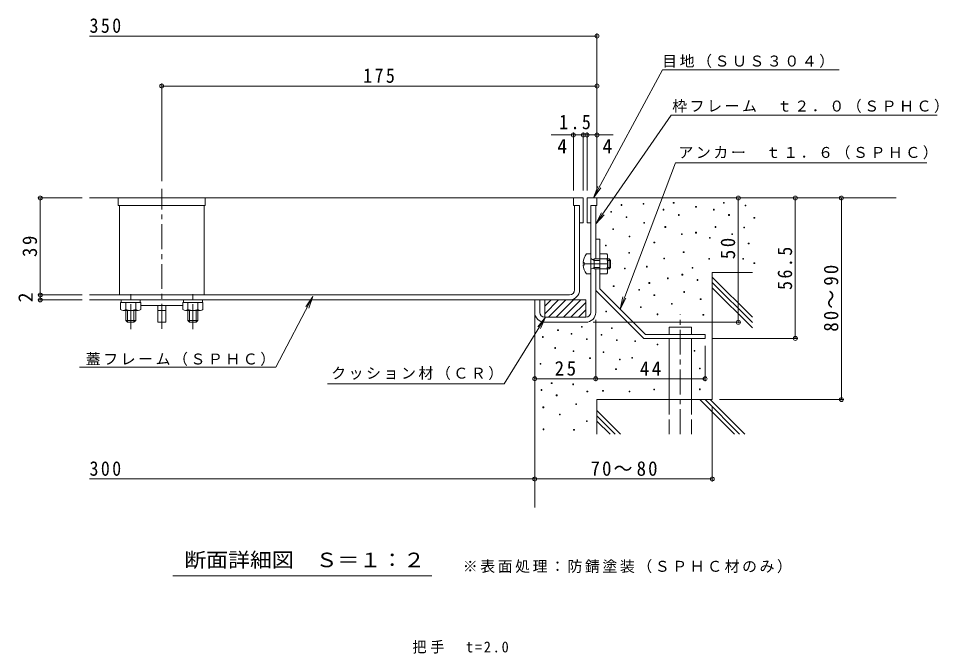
# Model space of a CAD drawing. Units: millimetres at full size; details may follow other scales. Extents: x -329 to 360, y -273 to 238.
# Drawn here: x -10.4 to 359.6, y -17.8 to 237.8 of the extents above; entities that cross this region are included whole.
import ezdxf
from ezdxf.enums import TextEntityAlignment as Align

# ---------------------------------------------------------------- set-up
doc = ezdxf.new("R2010")
doc.units = ezdxf.units.MM
doc.header["$LTSCALE"] = 2
doc.header["$PDMODE"] = 32
doc.header["$PDSIZE"] = 1.6
doc.linetypes.add('CHAIN1', pattern=[8, 5, -1, 1, -1])
doc.linetypes.add('DASHED3', pattern=[4, 3, -1])
for name, color, linetype, lineweight in [('D-1_ピット', 2, 'Continuous', 9), ('D-2_蓋', 3, 'Continuous', 9), ('D-3_受枠', 4, 'Continuous', 9), ('D-4_寸法', 7, 'Continuous', 9), ('D-5_仕様文', 7, 'Continuous', 9), ('D-6_躯体', 6, 'Continuous', 5), ('D-A', 2, 'Continuous', 9)]:
    doc.layers.add(name, color=color, linetype=linetype, lineweight=lineweight)
doc.styles.add('ＭＳ ゴシック', font='')
doc.styles.get('ＭＳ ゴシック').set_extended_font_data('MS Gothic')

msp = doc.modelspace()

# ---------------------------------------------------------------- linework, layer by layer
at = {"layer": 'D-1_ピット'}
for p, q in [((218.254, 165.514), (218.254, 155.514)), ((218.254, 165.514), (222.254, 165.514)), ((222.254, 165.514), (222.254, 162.514)), ((219.754, 162.514), (222.254, 162.514)), ((219.754, 162.514), (219.754, 119.514)), ((221.754, 162.514), (221.754, 141.014)), ((218.254, 155.514), (219.754, 155.514)), ((221.754, 149.014), (223.354, 149.014)), ((223.354, 149.014), (223.354, 129.014)), ((218.03, 143.014), (219.754, 143.014)), ((221.154, 140.414), (219.851, 141.193)), ((221.154, 141.014), (220.643, 140.72)), ((221.154, 141.014), (223.354, 141.014)), ((226.179, 143.064), (223.354, 143.064)), ((226.179, 141.044), (223.354, 141.044)), ((226.554, 142.054), (226.554, 135.975)), ((226.554, 141.014), (227.154, 141.014)), ((227.154, 137.014), (227.154, 141.014)), ((227.754, 140.414), (227.154, 141.014)), ((216.673, 139.514), (217.074, 139.514)), ((216.673, 138.514), (217.074, 138.514)), ((217.074, 138.514), (217.074, 139.514)), ((221.154, 137.614), (219.851, 136.836)), ((221.154, 140.414), (223.354, 140.414)), ((221.154, 137.614), (223.354, 137.614)), ((221.154, 137.014), (223.354, 137.014)), ((221.754, 137.014), (221.754, 119.514)), ((226.179, 136.985), (223.354, 136.985)), ((226.554, 140.414), (227.754, 140.414)), ((226.554, 137.614), (227.754, 137.614)), ((226.554, 137.014), (227.154, 137.014)), ((227.754, 137.614), (227.154, 137.014)), ((227.754, 140.414), (227.754, 137.614)), ((219.754, 135.014), (218.03, 135.014)), ((226.179, 134.964), (223.354, 134.964)), ((221.754, 128.352), (241.091, 109.014)), ((223.354, 129.014), (241.754, 110.614)), ((197.254, 119.514), (197.254, 124.514)), ((199.254, 119.514), (199.254, 124.514)), ((201.254, 117.514), (217.754, 117.514)), ((201.254, 115.514), (217.754, 115.514)), ((241.091, 109.014), (265.754, 109.014)), ((241.754, 110.614), (265.754, 110.614)), ((265.754, 110.614), (265.754, 109.014))]:
    msp.add_line(p, q, dxfattribs=at)
at = {"layer": 'D-1_ピット', "linetype": 'CHAIN1'}
msp.add_line((216.587, 139.014), (228.669, 139.014), dxfattribs=at)
at = {"layer": 'D-1_ピット'}
msp.add_lwpolyline([(221.154, 141.014), (221.154, 137.014), (220.643, 137.309)], dxfattribs=at)
for centre, radius, start, end in [((223.154, 139.014), 6.5, 142.02013, 175.58826), ((219.954, 141.364), 0.2, 180, 239.14018), ((225.006, 142.054), 1.548, 319.24529, 40.75453), ((220.88, 139.014), 5.674, 339.04448, 20.95552), ((223.154, 139.014), 6.5, 184.41174, 217.97987), ((225.006, 135.975), 1.548, 319.24486, 40.75514), ((219.954, 136.664), 0.2, 120.85982, 180), ((201.254, 119.514), 4, 180, 270), ((201.254, 119.514), 2, 180, 270), ((217.754, 119.514), 2, 270, 0), ((217.754, 119.514), 4, 270, 0)]:
    msp.add_arc(centre, radius, start, end, dxfattribs=at)
at = {"layer": 'D-2_蓋', "linetype": 'CHAIN1'}
for p, q in [((47.254, 112.939), (47.254, 169.222)), ((34.754, 112.765), (34.754, 128.424)), ((59.754, 112.765), (59.754, 128.424))]:
    msp.add_line(p, q, dxfattribs=at)
at = {"layer": 'D-2_蓋'}
for p, q in [((216.754, 165.514), (18.182, 165.514)), ((29.754, 162.513), (29.754, 165.513)), ((64.754, 162.513), (64.754, 165.513)), ((212.754, 165.514), (212.754, 162.514)), ((216.754, 165.514), (216.754, 155.514)), ((29.754, 162.513), (64.754, 162.513)), ((30.254, 126.513), (30.254, 162.513)), ((64.254, 126.513), (64.254, 162.513)), ((215.254, 162.514), (212.754, 162.514)), ((213.254, 162.514), (213.254, 128.514)), ((215.254, 162.514), (215.254, 128.514)), ((216.754, 155.514), (215.254, 155.514)), ((211.254, 126.514), (18.182, 126.514)), ((211.254, 124.514), (18.182, 124.514)), ((30.754, 123.513), (38.754, 123.513)), ((30.954, 123.513), (30.954, 124.513)), ((38.554, 123.513), (38.554, 124.513)), ((38.804, 122.313), (55.704, 122.313)), ((45.654, 115.513), (45.654, 122.313)), ((48.854, 115.513), (48.854, 122.313)), ((55.754, 123.513), (63.754, 123.513)), ((55.954, 123.513), (55.954, 124.513)), ((63.554, 123.513), (63.554, 124.513)), ((32.754, 116.214), (32.754, 120.313)), ((33.454, 115.514), (33.454, 120.313)), ((36.054, 115.514), (36.054, 120.313)), ((36.754, 116.214), (36.754, 120.313)), ((45.654, 120.313), (48.854, 120.313)), ((57.754, 116.214), (57.754, 120.313)), ((58.454, 115.514), (58.454, 120.313)), ((61.054, 115.514), (61.054, 120.313)), ((61.754, 116.214), (61.754, 120.313)), ((36.754, 116.214), (32.754, 116.214)), ((32.754, 116.214), (33.454, 115.514)), ((36.054, 115.514), (33.454, 115.514)), ((36.754, 116.214), (36.054, 115.514)), ((45.654, 115.513), (48.854, 115.513)), ((61.754, 116.214), (57.754, 116.214)), ((57.754, 116.214), (58.454, 115.514)), ((61.054, 115.514), (58.454, 115.514)), ((61.754, 116.214), (61.054, 115.514))]:
    msp.add_line(p, q, dxfattribs=at)
at = {"layer": 'D-2_蓋', "color": 7}
for points in [[(231.928, 162.531), (231.928, 162.831), (232.228, 162.831), (232.228, 162.531)], [(240.822, 163.006), (240.822, 163.306), (241.122, 163.306), (241.122, 163.006)], [(252.956, 163.406), (252.956, 163.706), (253.256, 163.706), (253.256, 163.406)], [(273.179, 163.406), (273.179, 163.706), (273.479, 163.706), (273.479, 163.406)], [(227.812, 159.788), (227.812, 160.088), (228.112, 160.088), (228.112, 159.788)], [(248.84, 160.663), (248.84, 160.963), (249.14, 160.963), (249.14, 160.663)], [(261.942, 161.763), (261.942, 162.063), (262.242, 162.063), (262.242, 161.763)], [(269.063, 160.663), (269.063, 160.963), (269.363, 160.963), (269.363, 160.663)], [(281.889, 162.385), (281.889, 162.685), (282.189, 162.685), (282.189, 162.385)], [(233.955, 157.649), (233.955, 157.949), (234.254, 157.949), (234.254, 157.649)], [(241.076, 155.324), (241.076, 155.624), (241.376, 155.624), (241.376, 155.324)], [(254.983, 158.523), (254.983, 158.823), (255.283, 158.823), (255.283, 158.523)], [(275.206, 158.523), (275.206, 158.823), (275.506, 158.823), (275.506, 158.523)], [(285.409, 157.415), (285.409, 157.715), (285.709, 157.715), (285.709, 157.415)], [(228.571, 152.817), (228.571, 153.117), (228.871, 153.117), (228.871, 152.817)], [(249.599, 153.691), (249.599, 153.992), (249.899, 153.992), (249.899, 153.691)], [(269.822, 153.691), (269.822, 153.992), (270.122, 153.992), (270.122, 153.691)], [(281.268, 153.481), (281.268, 153.781), (281.568, 153.781), (281.568, 153.481)], [(235.197, 149.918), (235.197, 150.218), (235.497, 150.218), (235.497, 149.918)], [(256.225, 150.793), (256.225, 151.093), (256.525, 151.093), (256.525, 150.793)], [(261.942, 151.41), (261.942, 151.71), (262.242, 151.71), (262.242, 151.41)], [(267.464, 149.34), (267.464, 149.64), (267.764, 149.64), (267.764, 149.34)], [(276.448, 150.793), (276.448, 151.093), (276.748, 151.093), (276.748, 150.793)], [(225.706, 146.234), (225.706, 146.534), (226.006, 146.534), (226.006, 146.234)], [(245.17, 147.476), (245.17, 147.776), (245.47, 147.776), (245.47, 147.476)], [(283.131, 147.062), (283.131, 147.362), (283.431, 147.362), (283.431, 147.062)], [(235.024, 143.335), (235.024, 143.635), (235.324, 143.635), (235.324, 143.335)], [(249.104, 141.057), (249.104, 141.357), (249.404, 141.357), (249.404, 141.057)], [(256.973, 143.542), (256.973, 143.842), (257.272, 143.842), (257.272, 143.542)], [(267.188, 140.919), (267.188, 141.219), (267.488, 141.219), (267.488, 140.919)], [(280.854, 140.85), (280.854, 141.15), (281.154, 141.15), (281.154, 140.85)], [(233.316, 136.988), (233.316, 137.288), (233.616, 137.288), (233.616, 136.988)], [(242.202, 137.744), (242.202, 138.044), (242.502, 138.044), (242.502, 137.744)], [(260.548, 137.247), (260.548, 137.547), (260.848, 137.547), (260.848, 137.247)], [(285.409, 139.194), (285.409, 139.494), (285.709, 139.494), (285.709, 139.194)], [(250.623, 133.051), (250.623, 133.351), (250.923, 133.351), (250.923, 133.051)], [(256.432, 134.504), (256.432, 134.804), (256.732, 134.804), (256.732, 134.504)], [(228.812, 129.876), (228.812, 130.176), (229.112, 130.176), (229.112, 129.876)], [(243.155, 131.173), (243.155, 131.473), (243.455, 131.473), (243.455, 131.173)], [(262.575, 132.364), (262.575, 132.664), (262.875, 132.664), (262.875, 132.364)], [(239.039, 128.43), (239.039, 128.73), (239.339, 128.73), (239.339, 128.43)], [(245.182, 126.29), (245.182, 126.59), (245.482, 126.59), (245.482, 126.29)], [(257.191, 127.533), (257.191, 127.833), (257.491, 127.833), (257.491, 127.533)], [(252.21, 122.836), (252.21, 123.136), (252.51, 123.136), (252.51, 122.836)], [(263.817, 124.634), (263.817, 124.934), (264.117, 124.934), (264.117, 124.634)], [(225.764, 119.661), (225.764, 119.961), (226.064, 119.961), (226.064, 119.661)], [(239.798, 121.459), (239.798, 121.759), (240.098, 121.759), (240.098, 121.459)], [(246.424, 118.56), (246.424, 118.86), (246.724, 118.86), (246.724, 118.56)], [(264.887, 118.384), (264.887, 118.684), (265.187, 118.684), (265.187, 118.384)], [(206.438, 112.206), (206.438, 112.506), (206.738, 112.506), (206.738, 112.206)], [(211.914, 110.761), (211.914, 111.061), (212.214, 111.061), (212.214, 110.761)], [(216.03, 113.504), (216.03, 113.804), (216.33, 113.804), (216.33, 113.504)], [(228.04, 113.02), (228.04, 113.321), (228.34, 113.321), (228.34, 113.02)], [(200.364, 109.446), (200.364, 109.746), (200.664, 109.746), (200.664, 109.446)], [(218.057, 108.621), (218.057, 108.921), (218.357, 108.921), (218.357, 108.621)], [(223.923, 110.277), (223.923, 110.577), (224.223, 110.577), (224.223, 110.277)], [(230.066, 108.138), (230.066, 108.438), (230.366, 108.438), (230.366, 108.138)], [(237.497, 107.789), (237.497, 108.089), (237.797, 108.089), (237.797, 107.789)], [(205.333, 105.028), (205.333, 105.328), (205.633, 105.328), (205.633, 105.028)], [(212.673, 103.789), (212.673, 104.09), (212.973, 104.09), (212.973, 103.789)], [(246.47, 106.409), (246.47, 106.709), (246.77, 106.709), (246.77, 106.409)], [(261.378, 103.855), (261.378, 104.155), (261.678, 104.155), (261.678, 103.855)], [(219.299, 100.891), (219.299, 101.191), (219.599, 101.191), (219.599, 100.891)], [(224.683, 103.306), (224.683, 103.606), (224.983, 103.606), (224.983, 103.306)], [(231.309, 100.407), (231.309, 100.707), (231.609, 100.707), (231.609, 100.407)], [(236.255, 101.025), (236.255, 101.325), (236.555, 101.325), (236.555, 101.025)], [(199.398, 98.678), (199.398, 98.978), (199.698, 98.978), (199.698, 98.678)], [(229.767, 96.47), (229.767, 96.77), (230.067, 96.77), (230.067, 96.47)], [(263.449, 96.815), (263.449, 97.115), (263.749, 97.115), (263.749, 96.815)], [(203.882, 90.865), (203.882, 91.165), (204.182, 91.165), (204.182, 90.865)], [(212.512, 90.396), (212.512, 90.696), (212.812, 90.696), (212.812, 90.396)], [(199.766, 88.122), (199.766, 88.422), (200.066, 88.422), (200.066, 88.122)], [(205.909, 85.982), (205.909, 86.282), (206.209, 86.282), (206.209, 85.982)], [(218.223, 87.506), (218.223, 87.806), (218.523, 87.806), (218.523, 87.506)], [(224.521, 87.773), (224.521, 88.073), (224.821, 88.073), (224.821, 87.773)], [(235.15, 87.497), (235.15, 87.797), (235.45, 87.797), (235.45, 87.497)], [(245.089, 88.325), (245.089, 88.625), (245.389, 88.625), (245.389, 88.325)], [(263.449, 88.394), (263.449, 88.694), (263.749, 88.694), (263.749, 88.394)], [(200.525, 81.151), (200.525, 81.451), (200.825, 81.451), (200.825, 81.151)], [(213.754, 82.389), (213.754, 82.69), (214.054, 82.69), (214.054, 82.389)], [(207.151, 78.252), (207.151, 78.552), (207.451, 78.552), (207.451, 78.252)], [(218.033, 75.625), (218.033, 75.925), (218.333, 75.925), (218.333, 75.625)], [(200.64, 72.312), (200.64, 72.612), (200.94, 72.612), (200.94, 72.312)], [(212.87, 72.065), (212.87, 72.365), (213.17, 72.365), (213.17, 72.065)]]:
    msp.add_lwpolyline(points, close=True, dxfattribs=at)
at = {"layer": 'D-2_蓋'}
for radius in [4, 2]:
    msp.add_arc((211.254, 128.514), radius, 270, 0, dxfattribs=at)
at = {"layer": 'D-3_受枠'}
for p, q in [((201.254, 118.978), (206.79, 124.514)), ((201.254, 121.978), (203.79, 124.514)), ((201.254, 117.514), (201.254, 124.514)), ((202.79, 117.514), (209.79, 124.514)), ((205.79, 117.514), (212.79, 124.514)), ((208.79, 117.514), (215.79, 124.514)), ((211.254, 124.514), (217.754, 124.514)), ((211.79, 117.514), (217.754, 123.478)), ((217.754, 117.514), (217.754, 124.514)), ((214.79, 117.514), (217.754, 120.478))]:
    msp.add_line(p, q, dxfattribs=at)
at = {"layer": 'D-4_寸法'}
for p, q in [((18.182, 230.675), (222.254, 230.675)), ((222.254, 168.514), (222.254, 231.675)), ((248.656, 217.123), (220.894, 165.514)), ((248.656, 217.123), (319.656, 217.123)), ((47.254, 172.222), (47.254, 211.557)), ((47.254, 210.557), (222.254, 210.557)), ((252.111, 198.838), (221.754, 155.062)), ((252.111, 198.838), (359.111, 198.838)), ((216.754, 190.859), (203.842, 190.859)), ((212.754, 168.514), (212.754, 191.859)), ((216.754, 168.514), (216.754, 191.859)), ((218.254, 190.859), (216.754, 190.859)), ((218.254, 168.514), (218.254, 191.859)), ((228.732, 190.859), (218.254, 190.859)), ((253.852, 179.682), (231.544, 120.825)), ((253.852, 179.682), (354.852, 179.682)), ((220.894, 165.514), (222.668, 170.189)), ((220.894, 165.514), (223.817, 169.571)), ((15.182, 165.514), (-2.662, 165.514)), ((-1.662, 126.514), (-1.662, 165.514)), ((279.088, 115.514), (279.088, 165.514)), ((282.088, 165.514), (280.088, 165.514)), ((302.004, 109.014), (302.004, 165.514)), ((305.004, 165.514), (303.004, 165.514)), ((320.596, 84.437), (320.596, 165.514)), ((323.596, 165.514), (321.596, 165.514)), ((221.754, 155.062), (224.042, 159.507)), ((221.754, 155.062), (225.115, 158.764)), ((15.182, 126.514), (-2.662, 126.514)), ((-1.662, 124.514), (-1.662, 126.514)), ((93.067, 97.4), (108.049, 125.871)), ((108.049, 125.871), (105.163, 121.788)), ((108.049, 125.871), (106.318, 121.18)), ((15.182, 124.514), (-2.662, 124.514)), ((231.544, 120.825), (232.69, 125.691)), ((231.544, 120.825), (233.911, 125.229)), ((201.605, 117.514), (198.425, 113.656)), ((220.754, 115.514), (280.088, 115.514)), ((221.754, 116.514), (221.754, 91.781)), ((268.754, 109.014), (303.004, 109.014)), ((265.754, 106.014), (265.754, 91.781)), ((93.067, 97.4), (14.178, 97.4)), ((197.254, 92.781), (221.754, 92.781)), ((221.754, 92.781), (265.754, 92.781)), ((184.883, 90.743), (113.832, 90.743)), ((197.254, 89.781), (197.254, 91.781)), ((268.594, 81.437), (268.594, 51.473)), ((271.594, 84.437), (321.596, 84.437)), ((197.254, 52.473), (18.182, 52.473)), ((268.594, 52.473), (197.254, 52.473)), ((197.254, 49.473), (197.254, 51.473)), ((51.735, 13.454), (155.851, 13.454))]:
    msp.add_line(p, q, dxfattribs=at)
msp.add_lwpolyline([(184.883, 90.743), (201.605, 117.514), (199.532, 112.964)], dxfattribs=at)
for p in [(222.254, 230.675), (47.254, 210.557), (222.254, 210.557), (212.754, 190.859), (216.754, 190.859), (218.254, 190.859), (222.254, 190.859), (-1.662, 165.514), (279.088, 165.514), (302.004, 165.514), (320.596, 165.514), (-1.662, 126.514), (-1.662, 124.514), (279.088, 115.514), (302.004, 109.014), (197.254, 92.781), (221.754, 92.781), (265.754, 92.781), (320.596, 84.437), (197.254, 52.473), (268.594, 52.473)]:
    msp.add_point(p, dxfattribs=at)
at = {"layer": 'D-6_躯体'}
for p, q in [((222.254, 165.514), (342.65, 165.514)), ((284.754, 135.514), (268.594, 135.514)), ((268.594, 133.674), (284.754, 117.514)), ((268.594, 131.553), (284.754, 115.393)), ((268.594, 129.432), (284.754, 113.272)), ((197.254, 119.514), (197.254, 41.019)), ((251.254, 113.614), (260.254, 113.614)), ((251.254, 110.614), (251.254, 113.614)), ((260.254, 110.614), (260.254, 113.614)), ((251.254, 84.437), (251.254, 109.014)), ((260.254, 84.437), (260.254, 109.014)), ((222.254, 70.514), (222.254, 84.437)), ((263.589, 84.437), (277.511, 70.514)), ((265.71, 84.437), (279.633, 70.514)), ((267.831, 84.437), (281.754, 70.514)), ((222.254, 80.014), (231.754, 70.514)), ((222.254, 77.893), (229.633, 70.514)), ((222.254, 75.772), (227.511, 70.514))]:
    msp.add_line(p, q, dxfattribs=at)
at = {"layer": 'D-6_躯体', "linetype": 'CHAIN1'}
msp.add_line((255.754, 70.514), (255.754, 118.708), dxfattribs=at)
at = {"layer": 'D-6_躯体', "linetype": 'DASHED3'}
for p, q in [((251.254, 84.437), (251.254, 70.514)), ((260.254, 84.437), (260.254, 70.514))]:
    msp.add_line(p, q, dxfattribs=at)
at = {"layer": 'D-6_躯体'}
msp.add_lwpolyline([(222.254, 84.437), (268.594, 84.437), (268.594, 135.514)], dxfattribs=at)
at = {"layer": 'D-A'}
for p, q in [((30.704, 120.689), (30.704, 123.513)), ((38.804, 123.513), (30.704, 123.513)), ((32.725, 120.689), (32.725, 123.513)), ((36.783, 120.689), (36.783, 123.513)), ((38.804, 120.689), (38.804, 123.513)), ((55.704, 120.689), (55.704, 123.513)), ((63.804, 123.513), (55.704, 123.513)), ((57.725, 120.689), (57.725, 123.513)), ((61.783, 120.689), (61.783, 123.513)), ((63.804, 120.689), (63.804, 123.513)), ((37.794, 120.313), (31.714, 120.313)), ((62.794, 120.313), (56.714, 120.313))]:
    msp.add_line(p, q, dxfattribs=at)
for centre, radius, start, end in [((31.714, 121.861), 1.548, 229.24486, 310.75514), ((34.754, 125.987), 5.674, 249.04448, 290.95552), ((37.794, 121.861), 1.548, 229.24529, 310.75453), ((56.714, 121.861), 1.548, 229.24486, 310.75514), ((59.754, 125.987), 5.674, 249.04448, 290.95552), ((62.794, 121.861), 1.548, 229.24529, 310.75453)]:
    msp.add_arc(centre, radius, start, end, dxfattribs=at)

# ---------------------------------------------------------------- texts
at = {"layer": 'D-4_寸法', "color": 2, "style": 'ＭＳ ゴシック'}
for p in [(206.285, 181.659), (224.478, 181.659)]:
    msp.add_text('4', height=5.865, dxfattribs=at).set_placement(p, align=Align.BOTTOM_LEFT)
msp.add_text('2', height=5.865, rotation=90, dxfattribs=at).set_placement((-2.861, 123.514), align=Align.BOTTOM_LEFT)
at = {"layer": 'D-4_寸法', "color": 2, "style": 'ＭＳ ゴシック', "width": 1.1}
msp.add_text('断面詳細図\u3000Ｓ＝１：２', height=5.865, dxfattribs=at).set_placement((56.305, 15.216), align=Align.BOTTOM_LEFT)
at = {"layer": 'D-4_寸法', "color": 2, "char_height": 5.865, "attachment_point": 7, "style": 'ＭＳ ゴシック'}
for s, insert in [('\\T1.27;\\W0.9;350', (18.182, 231.875)), ('\\T1.27;\\W0.9;175', (128.254, 211.757)), ('\\T1.27;\\W0.9;1.5', (207.068, 193.089)), ('\\T1.27;\\W0.95;25', (205.254, 93.981)), ('\\T1.27;\\W0.95;44', (239.504, 93.981)), ('\\T1.27;\\W0.9;300', (18.182, 53.673)), ('\\T1.22;\\W0.95;70～80', (219.674, 53.673))]:
    msp.add_mtext(s, dxfattribs=dict(at, insert=insert))
at = {"layer": 'D-4_寸法', "char_height": 4.399, "attachment_point": 7, "style": 'ＭＳ ゴシック'}
for s, insert in [('\\T1.17;目地（ＳＵＳ３０４）', (248.47, 217.828)), ('\\T1.17;枠フレーム\u3000ｔ２．０（ＳＰＨＣ）', (252.514, 199.727)), ('\\T1.17;アンカー\u3000ｔ１．６（ＳＰＨＣ）', (255.02, 181.069)), ('\\T1.17;蓋フレーム（ＳＰＨＣ）', (16.66, 97.964)), ('\\T1.17;クッション材（ＣＲ）', (115.359, 92.273)), ('\\T1.17;※表面処理：防錆塗装（ＳＰＨＣ材のみ）', (168.286, 14.566))]:
    msp.add_mtext(s, dxfattribs=dict(at, insert=insert))
at = {"layer": 'D-4_寸法', "color": 2, "char_height": 5.865, "attachment_point": 7, "rotation": 90, "style": 'ＭＳ ゴシック'}
for s, insert in [('\\T1.27;\\W0.95;39', (-2.861, 141.764)), ('\\T1.27;\\W0.95;50', (277.888, 140.898)), ('\\T1.28;\\W0.9;56.5', (300.804, 128.514)), ('\\T1.22;\\W0.95;80～90', (319.396, 111.726))]:
    msp.add_mtext(s, dxfattribs=dict(at, insert=insert))
at = {"layer": 'D-5_仕様文', "insert": (148.043, -17.774), "char_height": 4.399, "attachment_point": 7, "style": 'ＭＳ ゴシック'}
msp.add_mtext('\\T1.26;\\W0.95;把手\u3000t=2.0', dxfattribs=at)

doc.saveas('drawing.dxf')
